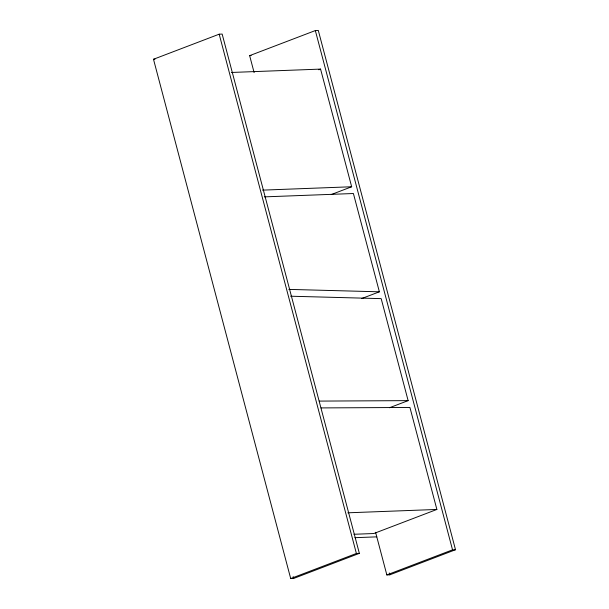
<?xml version="1.0" encoding="UTF-8"?>
<svg xmlns="http://www.w3.org/2000/svg" width="609" height="609" viewBox="0 0 609 609"><rect width="100%" height="100%" fill="white"/><g stroke="black" fill="none" stroke-linecap="round" stroke-linejoin="round"><path stroke-width="0.91" d="M153.491 59.263L219.187 34.188L222.156 34.074L359.356 553.36L293.66 578.436L290.699 578.55L153.491 59.263L154.975 59.21M254.128 72.6L249.644 55.64L315.34 30.564L318.301 30.45L455.509 549.737L389.813 574.812L386.844 574.926L375.578 532.289M318.804 69.776L320.578 69.099L351.667 186.765L331.235 194.568M361.609 298.585L379.377 291.81L353.403 193.517L264.375 196.874M389.471 407.748L408.129 400.631L381.181 298.631L290.622 296.218M321.08 407.916L409.933 407.451L436.881 509.451L373.812 533.522L353.92 534.276M290.699 578.55L356.394 553.474L359.356 553.36M386.844 574.926L452.54 549.851L455.509 549.737M249.644 55.64L251.129 55.579M231.458 72.463L320.578 69.099M262.548 190.13L351.667 186.765M347.846 512.808L436.881 509.451M354.918 537.686L376.788 536.856M319.276 401.095L408.129 400.631M288.818 289.389L379.377 291.81M315.34 30.564L452.54 549.851M389.326 572.978L389.813 574.812M219.187 34.188L356.394 553.474M293.173 576.601L293.66 578.436"/></g></svg>
